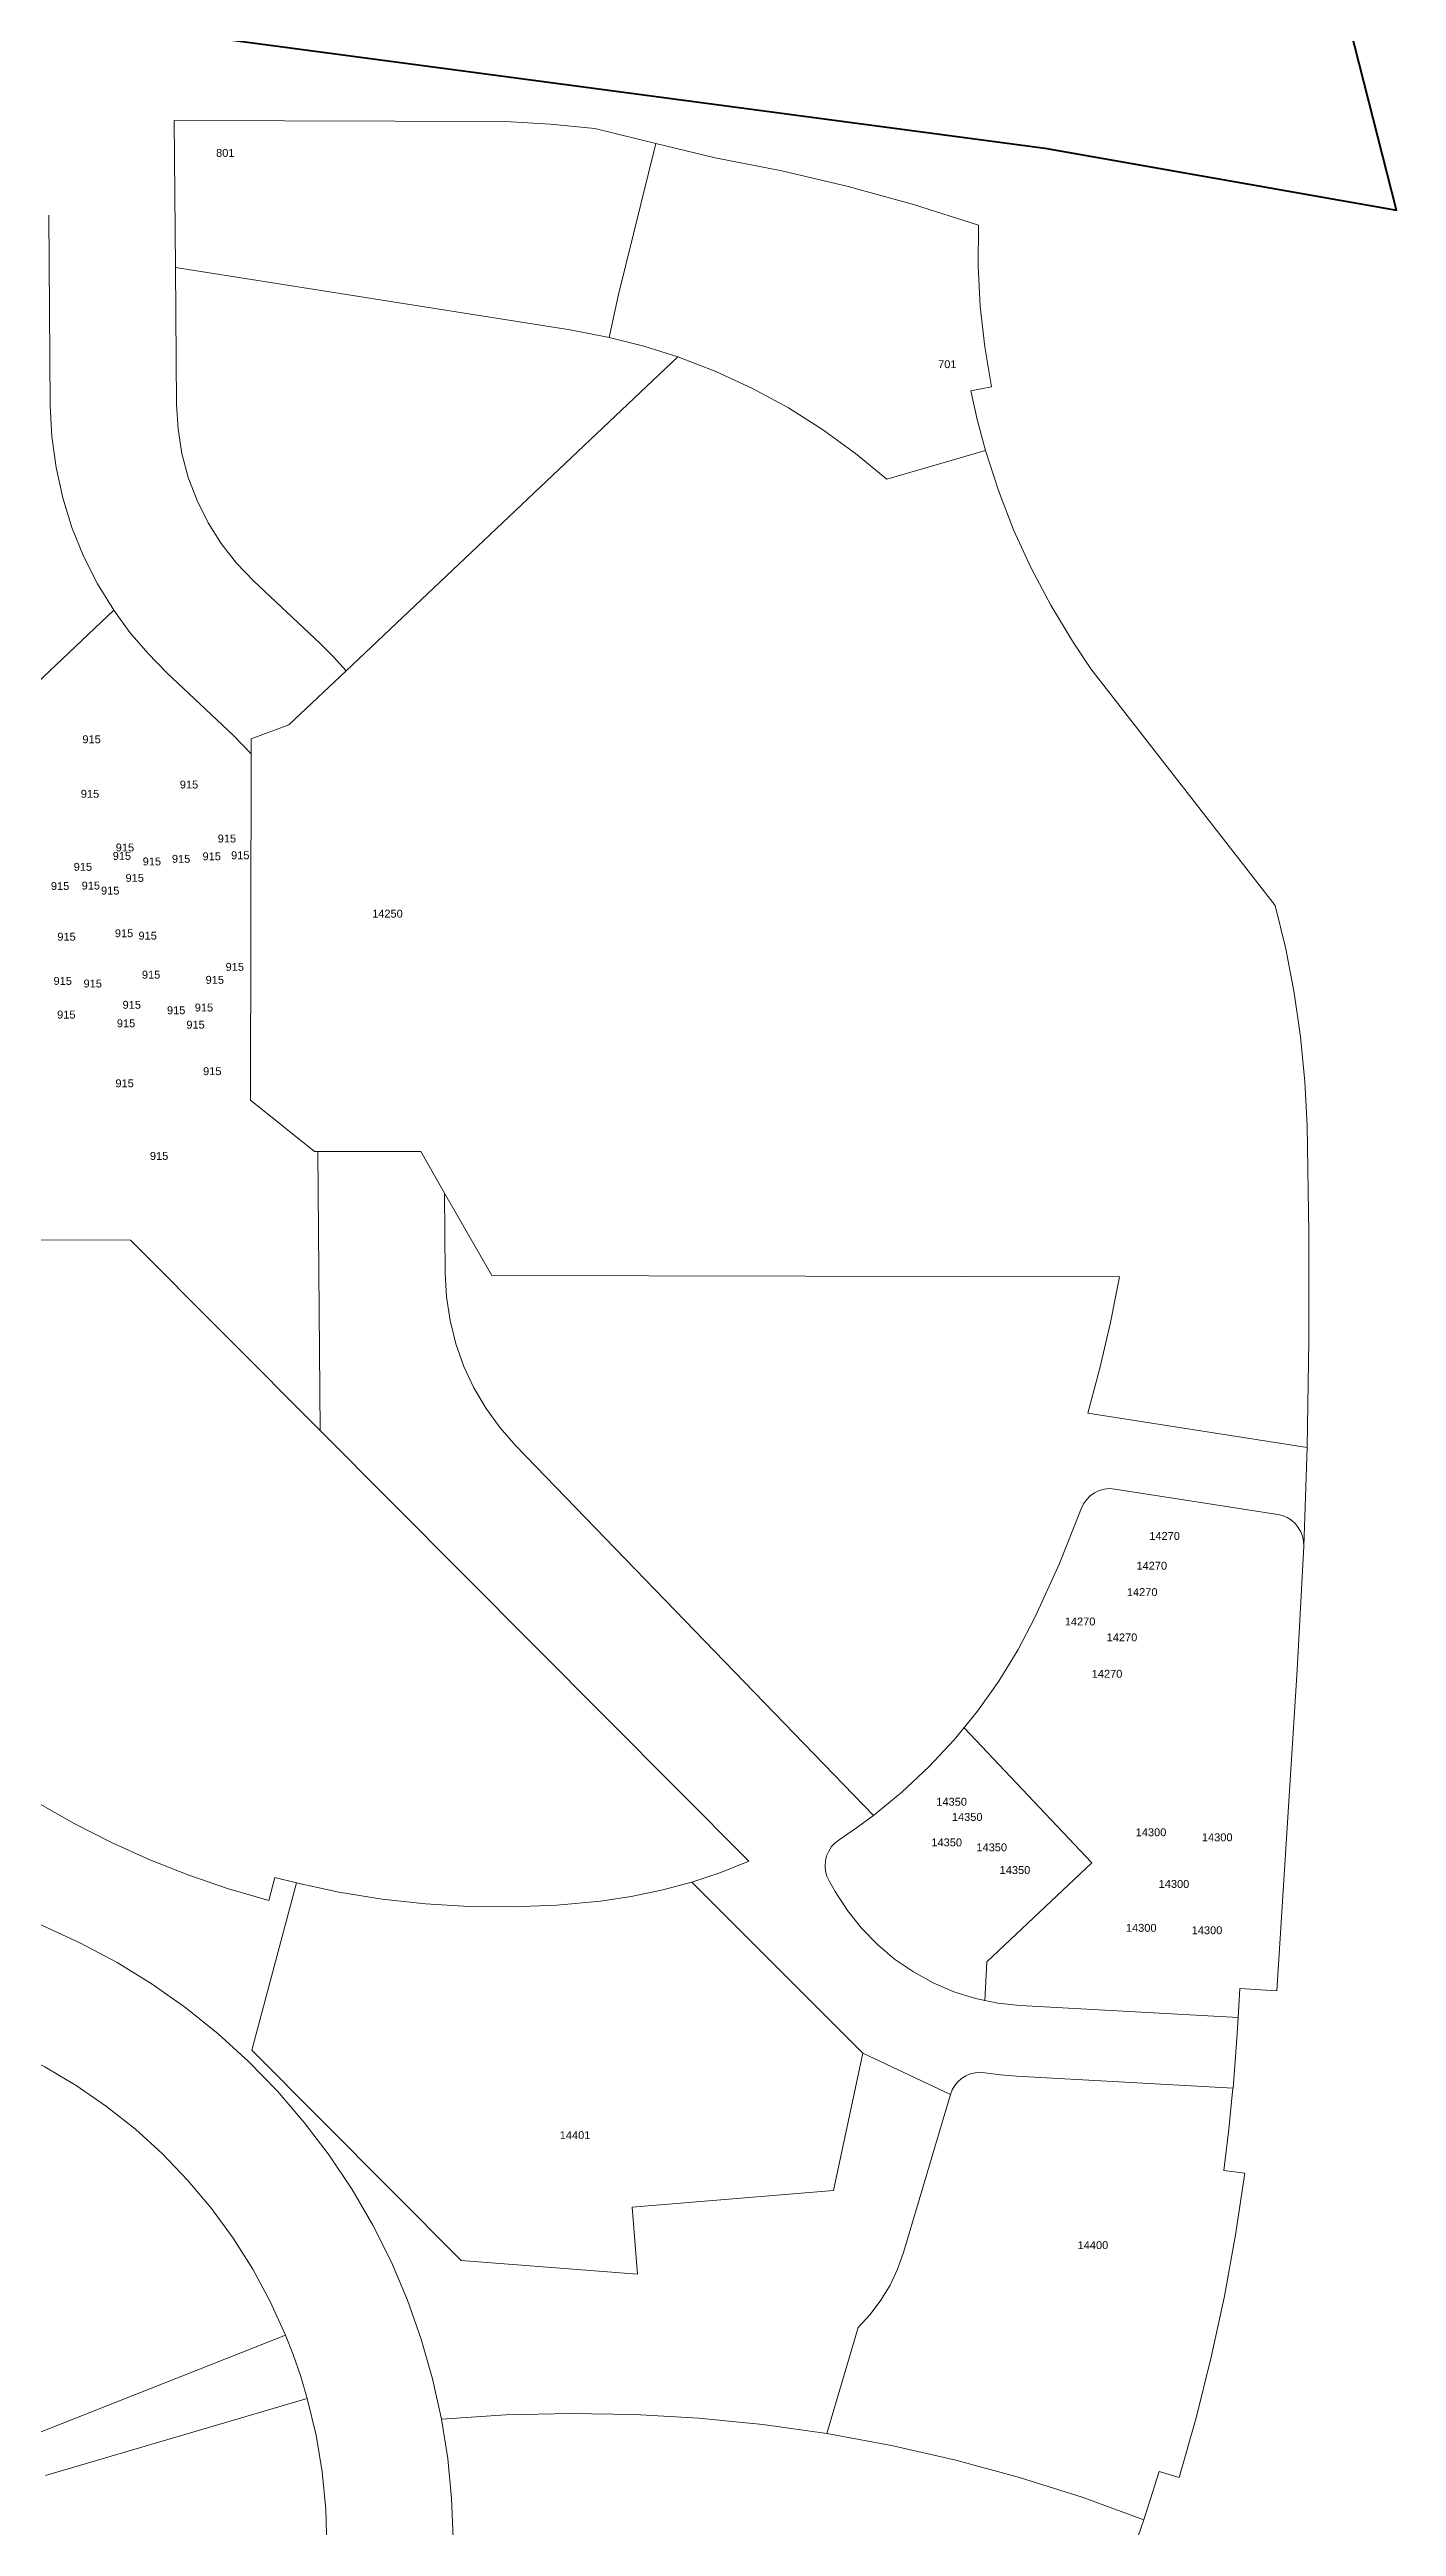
# Model space of a CAD drawing. Header units: feet. Extents: x 865220 to 5618803, y -2240498 to 1935234.
# Drawn here: x 2809615 to 2810895, y 963159 to 965513 of the extents above; entities that cross this region are included whole.
import ezdxf
from ezdxf.enums import TextEntityAlignment as Align

# ---------------------------------------------------------------- set-up
doc = ezdxf.new("R2010")
doc.units = ezdxf.units.FT
doc.header["$LTSCALE"] = 0.015
doc.header["$MEASUREMENT"] = 0
doc.layers.add('Dakota County Addresses', color=7, linetype='Continuous')
doc.layers.add('Dakota County Parcels', color=7, linetype='Continuous')
doc.layers.add('WORK BOUNDARY', color=110, linetype='Continuous', lineweight=40)
doc.styles.add('Dimensions 100', font='arial.ttf')

# ---------------------------------------------------------------- blocks, each defined once
blk = doc.blocks.new('ACMAP_ANN_TEMPLATE_Dakota County Addresses')
at = {"layer": 'Dakota County Addresses', "style": 'Dimensions 100'}
blk.add_attdef('DakotaCountyAddress', text='', height=50, dxfattribs=at).set_placement((0, 0), align=Align.CENTER)

msp = doc.modelspace()

# ---------------------------------------------------------------- linework, layer by layer
at = {"layer": 'Dakota County Parcels', "lineweight": 5}
for p, q in [((2809735, 965305.4), (2809733.8, 965445)), ((2809733.8, 965445), (2810048.8, 965444.3)), ((2810133.7, 965437.6), (2810191.5, 965423.4)), ((2810156.2, 965279.7), (2810191.5, 965423.4)), ((2810191.5, 965423.4), (2810248.1, 965409.5)), ((2809614.6, 965355.3), (2809616.1, 965174.2)), ((2810110.1, 965246.1), (2809735, 965305.4)), ((2809736.1, 965175.2), (2809735, 965305.4)), ((2810156.2, 965279.7), (2810147.1, 965239)), ((2810147.1, 965239), (2810110.1, 965246.1)), ((2810212.6, 965220.4), (2809897.2, 964922.3)), ((2810510.6, 965192), (2810491, 965188.1)), ((2810504.9, 965131.5), (2810411, 965104.2)), ((2809872.4, 964948.1), (2809809.2, 965007.6)), ((2809545.3, 964855.7), (2809676.5, 964979.7)), ((2810587.7, 964950.5), (2810604.9, 964924)), ((2809726.9, 964920.3), (2809790.1, 964860.8)), ((2809897.2, 964922.3), (2809842.8, 964871)), ((2810604.9, 964924), (2810780.3, 964699.2)), ((2809807, 964843.2), (2809790.1, 964860.8)), ((2809842.8, 964871), (2809807, 964857.6)), ((2809807, 964857.6), (2809807, 964843.2)), ((2809807, 964843.2), (2809806.3, 964514.3)), ((2809806.3, 964514.3), (2809867.2, 964465.6)), ((2809867.2, 964465.6), (2809870.4, 964465.6)), ((2809870.4, 964465.6), (2809872.6, 964200.3)), ((2809870.4, 964465.6), (2809968.1, 964465.4)), ((2809968.1, 964465.4), (2809990.7, 964426)), ((2809990.7, 964426), (2809991.3, 964349.9)), ((2809990.7, 964426), (2810035.7, 964347.7)), ((2809692.3, 964381.3), (2809537.2, 964381.6)), ((2809872.6, 964200.3), (2809692.3, 964381.3)), ((2810035.7, 964347.7), (2810632.3, 964346.4)), ((2810602.1, 964216.7), (2810810.7, 964184.2)), ((2810280, 963791.1), (2809872.6, 964200.3)), ((2810058.5, 964185.7), (2810398.3, 963834.5)), ((2810782.6, 964120.6), (2810627.8, 964144.7)), ((2810801.1, 963973), (2810807.3, 964090.3)), ((2810781.7, 963667.8), (2810801.1, 963973)), ((2810605.9, 963789.5), (2810484.7, 963917.8)), ((2809850, 963770.4), (2809807.7, 963611.5)), ((2809823.8, 963753.6), (2809829.6, 963775.5)), ((2809829.6, 963775.5), (2809850, 963770.4)), ((2810388.3, 963608.6), (2810225.9, 963771.3)), ((2810356.3, 963772.3), (2810362.1, 963762.2)), ((2810506.2, 963695.3), (2810605.9, 963789.5)), ((2810504.2, 963658.4), (2810506.2, 963695.3)), ((2810537.9, 963654), (2810745.1, 963642.7)), ((2810745, 963642.7), (2810746.7, 963670)), ((2810746.7, 963670), (2810781.7, 963667.8)), ((2810745.1, 963642.7), (2810743.8, 963622.7)), ((2809807.7, 963611.5), (2810006.5, 963411.7)), ((2810360.4, 963478.2), (2810388.3, 963608.6)), ((2810471.6, 963569.4), (2810388.3, 963608.6)), ((2810740.2, 963575.5), (2810743.8, 963622.7)), ((2810740.2, 963575.5), (2810534.2, 963586.8)), ((2810471.6, 963569.4), (2810427, 963419.2)), ((2810731.4, 963497.2), (2810751.3, 963494.6)), ((2810169.1, 963462.3), (2810360.4, 963478.2)), ((2810174.3, 963398.8), (2810169.1, 963462.3)), ((2810006.5, 963411.7), (2810174.3, 963398.8)), ((2810384, 963348.1), (2810354.1, 963247.3)), ((2809598.5, 963245.2), (2809839.5, 963340.8)), ((2809611.6, 963207.3), (2809860.3, 963280.4)), ((2810655.5, 963165.3), (2810669.9, 963211.1)), ((2810669.9, 963211.1), (2810689.1, 963205.3))]:
    msp.add_line(p, q, dxfattribs=at)
for points in [[(2810133.7, 965437.6), (2810091.3, 965441.5), (2810048.8, 965444.3)], [(2810498.1, 965345.8), (2810436.6, 965365.3), (2810374.3, 965382.4), (2810311.4, 965397.2), (2810248.1, 965409.5)], [(2810498.1, 965345.8), (2810497.9, 965307.1), (2810499.9, 965268.5), (2810504.1, 965230.1), (2810510.6, 965192)], [(2810212.6, 965220.4), (2810180.1, 965230.7), (2810147.1, 965239)], [(2810411, 965104.2), (2810381.3, 965128.8), (2810350.1, 965151.4), (2810317.5, 965172), (2810283.6, 965190.4), (2810248.6, 965206.5), (2810212.6, 965220.4)], [(2810491, 965188.1), (2810497.3, 965159.6), (2810504.9, 965131.5)], [(2809616.1, 965174.2), (2809617.6, 965144.7), (2809621.5, 965115.5), (2809627.9, 965086.7), (2809636.6, 965058.5), (2809647.7, 965031.2), (2809661, 965004.8), (2809676.5, 964979.7)], [(2809736.1, 965175.2), (2809737.5, 965151.7), (2809741.2, 965128.6), (2809747.2, 965105.9), (2809755.5, 965083.9), (2809766, 965062.9), (2809778.5, 965043.1), (2809793, 965024.6), (2809809.2, 965007.6)], [(2810504.9, 965131.4), (2810517.2, 965093.4), (2810531.6, 965056.2), (2810548.3, 965019.9), (2810567, 964984.6), (2810587.7, 964950.5)], [(2809676.5, 964979.7), (2809691.8, 964958.7), (2809708.7, 964938.9), (2809726.9, 964920.3)], [(2809897.2, 964922.3), (2809885.1, 964935.5), (2809872.4, 964948.1)], [(2810810.5, 964489.8), (2810808.4, 964532.1), (2810804.3, 964574.3), (2810798.2, 964616.3), (2810790.2, 964657.9), (2810780.3, 964699.2)], [(2810810.6, 964184.1), (2810812.2, 964286), (2810812.2, 964387.9), (2810810.5, 964489.8)], [(2809991.3, 964349.9), (2809992.6, 964327.2), (2809996, 964304.8), (2810001.5, 964282.7), (2810009.1, 964261.3), (2810018.7, 964240.8), (2810030.2, 964221.2), (2810043.5, 964202.8), (2810058.5, 964185.7)], [(2810602.1, 964216.7), (2810613.7, 964259.6), (2810623.8, 964302.8), (2810632.3, 964346.4)], [(2810807.4, 964090.4), (2810807.4, 964090.4), (2810810.7, 964184.2)], [(2810627.8, 964144.7), (2810622.8, 964145.1), (2810617.8, 964144.6), (2810613, 964143.2), (2810608.5, 964141.1), (2810604.4, 964138.2), (2810600.8, 964134.6), (2810598, 964130.5), (2810595.8, 964126)], [(2810552.1, 964023.3), (2810575.1, 964074.1), (2810595.8, 964126)], [(2810807.4, 964090.4), (2810807.2, 964095.1), (2810806.3, 964099.8), (2810804.6, 964104.2), (2810802.2, 964108.3), (2810799.2, 964112), (2810795.6, 964115.1), (2810791.6, 964117.7), (2810787.2, 964119.5), (2810782.6, 964120.6)], [(2810398.3, 963834.5), (2810425.5, 963856.7), (2810451.1, 963880.7), (2810475, 963906.4), (2810497.2, 963933.6), (2810517.5, 963962.2), (2810535.8, 963992.2), (2810552.1, 964023.3)], [(2809604.1, 963846.6), (2809638.8, 963826.9), (2809674.3, 963808.8), (2809710.7, 963792.4), (2809747.7, 963777.7), (2809785.5, 963764.8), (2809823.8, 963753.6)], [(2810365.8, 963811.5), (2810382.3, 963822.7), (2810398.3, 963834.5)], [(2810225.9, 963771.3), (2810253.2, 963780.4), (2810280, 963791.1)], [(2810365.8, 963811.5), (2810361.9, 963808.5), (2810358.5, 963804.9), (2810355.9, 963800.7), (2810353.9, 963796.2), (2810352.8, 963791.4), (2810352.4, 963786.5), (2810352.9, 963781.6), (2810354.2, 963776.8), (2810356.3, 963772.3)], [(2809987.9, 963261), (2809979.4, 963299.3), (2809968.6, 963337), (2809955.5, 963374), (2809940.2, 963410), (2809922.6, 963445.1), (2809902.9, 963479), (2809881.2, 963511.7), (2809857.5, 963542.9), (2809831.9, 963572.6), (2809804.6, 963600.7), (2809775.5, 963627.1), (2809744.9, 963651.6), (2809712.9, 963674.2), (2809679.5, 963694.7), (2809644.9, 963713.2), (2809609.2, 963729.5), (2809572.6, 963743.6), (2809535.2, 963755.4), (2809497.2, 963764.9), (2809458.6, 963772), (2809419.7, 963776.7), (2809380.5, 963779)], [(2809849.6, 963770.4), (2809890.3, 963761.7), (2809931.4, 963755.1), (2809972.7, 963750.5), (2810014.3, 963748.1), (2810055.9, 963747.7), (2810097.5, 963749.4), (2810139, 963753.1)], [(2810139, 963753.1), (2810168.2, 963757.4), (2810197.1, 963763.4), (2810225.7, 963771.1)], [(2810362.1, 963762.2), (2810373.7, 963744.1), (2810387.1, 963727.3), (2810402.1, 963711.8), (2810418.5, 963698), (2810436.3, 963685.8), (2810455.1, 963675.4), (2810474.9, 963667), (2810495.4, 963660.6), (2810516.5, 963656.2), (2810537.9, 963654)], [(2809839.5, 963340.8), (2809825, 963372.6), (2809808.5, 963403.3), (2809789.8, 963432.8), (2809769.3, 963461), (2809746.9, 963487.7), (2809722.7, 963512.9), (2809696.9, 963536.4), (2809669.5, 963558), (2809640.8, 963577.8), (2809610.8, 963595.6), (2809579.6, 963611.3), (2809547.5, 963624.9), (2809514.5, 963636.3), (2809480.8, 963645.5), (2809446.6, 963652.3), (2809412, 963656.8), (2809377.2, 963659)], [(2810504.4, 963590), (2810499.7, 963590.4), (2810495, 963590), (2810490.4, 963588.9), (2810486.1, 963587), (2810482.1, 963584.5), (2810478.6, 963581.4), (2810475.6, 963577.8), (2810473.3, 963573.8), (2810471.6, 963569.4)], [(2810504.4, 963590), (2810519.3, 963588), (2810534.2, 963586.8)], [(2810731.4, 963497.2), (2810736.1, 963536.3), (2810740.1, 963575.5)], [(2810689.1, 963205.3), (2810705.2, 963262.3), (2810719.4, 963319.8), (2810731.9, 963377.7), (2810742.5, 963436), (2810751.3, 963494.6)], [(2810384, 963348.1), (2810395.4, 963360.4), (2810405.5, 963373.8), (2810414.2, 963388.2), (2810421.4, 963403.3), (2810427, 963419.2)], [(2809860.3, 963280.4), (2809854.1, 963301.5), (2809846.9, 963322.2), (2809839.5, 963340.8)], [(2809847.6, 962965.6), (2809858.7, 962999.4), (2809867.4, 963033.9), (2809873.7, 963068.9), (2809877.5, 963104.3), (2809879, 963139.8), (2809877.9, 963175.3), (2809874.5, 963210.7), (2809868.6, 963245.8), (2809860.3, 963280.4)], [(2809960.3, 962924.4), (2809972.3, 962960.4), (2809982.1, 962997.1), (2809989.6, 963034.3), (2809995, 963071.9), (2809998.1, 963109.8), (2809998.9, 963147.7), (2809997.5, 963185.6), (2809993.8, 963223.4), (2809987.9, 963260.9)], [(2810354.1, 963247.3), (2810293.4, 963255.8), (2810232.5, 963261.9), (2810171.4, 963265.4), (2810110.2, 963266.4), (2810049, 963265), (2809987.9, 963261)], [(2810655.5, 963165.3), (2810596.7, 963186.7), (2810537.1, 963205.6), (2810476.7, 963222), (2810415.6, 963235.9), (2810354.1, 963247.2)], [(2810615.8, 963056.2), (2810636.5, 963110.5), (2810655.5, 963165.3)]]:
    msp.add_lwpolyline(points, dxfattribs=at)
at = {"layer": 'WORK BOUNDARY', "ltscale": 50, "flags": 128}
msp.add_lwpolyline([(2804166.5, 965487.1), (2805906.8, 965519.8), (2806966.9, 965560.7), (2809646.5, 965540.4), (2810561.4, 965418.8), (2810895.5, 965359.8), (2810780.4, 965811.8), (2810612, 966360.8), (2810098.2, 967658.1), (2809877.1, 967567.5), (2809652.4, 967541.7), (2809650.5, 967618.5), (2809641.4, 968182.8), (2808970, 968157.5), (2808539.3, 967891.8), (2808448.2, 967596.3), (2808366.1, 967565.8), (2807960.7, 967458), (2807836.8, 967383.2), (2807678.5, 967582)], dxfattribs=at)

# ---------------------------------------------------------------- block references
at = {"layer": 'Dakota County Addresses', "lineweight": 5, "xscale": 0.15, "yscale": 0.15, "zscale": 0.15}
for p, values in [((2809782.4, 965410.6), {'DakotaCountyAddress': '801'}), ((2810468.6, 965209.8), {'DakotaCountyAddress': '701'}), ((2809655.3, 964853.4), {'DakotaCountyAddress': '915'}), ((2809653.8, 964801.6), {'DakotaCountyAddress': '915'}), ((2809747.9, 964810.4), {'DakotaCountyAddress': '915'}), ((2809687, 964750.6), {'DakotaCountyAddress': '915'}), ((2809783.9, 964759.1), {'DakotaCountyAddress': '915'}), ((2809647, 964732.2), {'DakotaCountyAddress': '915'}), ((2809684.1, 964742.6), {'DakotaCountyAddress': '915'}), ((2809712.6, 964737.3), {'DakotaCountyAddress': '915'}), ((2809740.4, 964739.8), {'DakotaCountyAddress': '915'}), ((2809769.5, 964742.2), {'DakotaCountyAddress': '915'}), ((2809796.6, 964743.2), {'DakotaCountyAddress': '915'}), ((2809625.4, 964714), {'DakotaCountyAddress': '915'}), ((2809654.6, 964714.4), {'DakotaCountyAddress': '915'}), ((2809673, 964709.6), {'DakotaCountyAddress': '915'}), ((2809696.3, 964721.7), {'DakotaCountyAddress': '915'}), ((2809936.5, 964687.7), {'DakotaCountyAddress': '14250'}), ((2809631.5, 964665.8), {'DakotaCountyAddress': '915'}), ((2809686.2, 964669.1), {'DakotaCountyAddress': '915'}), ((2809708.6, 964666.8), {'DakotaCountyAddress': '915'}), ((2809791.4, 964637.2), {'DakotaCountyAddress': '915'}), ((2809627.9, 964623.8), {'DakotaCountyAddress': '915'}), ((2809656.4, 964621.3), {'DakotaCountyAddress': '915'}), ((2809711.9, 964629.7), {'DakotaCountyAddress': '915'}), ((2809772.4, 964624.8), {'DakotaCountyAddress': '915'}), ((2809631.3, 964591.8), {'DakotaCountyAddress': '915'}), ((2809688.1, 964583.5), {'DakotaCountyAddress': '915'}), ((2809693.5, 964601.1), {'DakotaCountyAddress': '915'}), ((2809735.7, 964595.9), {'DakotaCountyAddress': '915'}), ((2809762.1, 964598.5), {'DakotaCountyAddress': '915'}), ((2809754.1, 964582.2), {'DakotaCountyAddress': '915'}), ((2809770, 964538), {'DakotaCountyAddress': '915'}), ((2809686.7, 964526.5), {'DakotaCountyAddress': '915'}), ((2809719.5, 964457.5), {'DakotaCountyAddress': '915'}), ((2810675.1, 964096.4), {'DakotaCountyAddress': '14270'}), ((2810662.9, 964068.1), {'DakotaCountyAddress': '14270'}), ((2810653.8, 964043), {'DakotaCountyAddress': '14270'}), ((2810594.8, 964015.1), {'DakotaCountyAddress': '14270'}), ((2810634.6, 964000), {'DakotaCountyAddress': '14270'}), ((2810620.4, 963965.4), {'DakotaCountyAddress': '14270'}), ((2810472.7, 963843.8), {'DakotaCountyAddress': '14350'}), ((2810487.5, 963829.4), {'DakotaCountyAddress': '14350'}), ((2810662.2, 963814.8), {'DakotaCountyAddress': '14300'}), ((2810725.1, 963810), {'DakotaCountyAddress': '14300'}), ((2810468, 963805.2), {'DakotaCountyAddress': '14350'}), ((2810510.8, 963800.5), {'DakotaCountyAddress': '14350'}), ((2810532.9, 963778.9), {'DakotaCountyAddress': '14350'}), ((2810684, 963765.7), {'DakotaCountyAddress': '14300'}), ((2810652.9, 963724), {'DakotaCountyAddress': '14300'}), ((2810715.4, 963721.7), {'DakotaCountyAddress': '14300'}), ((2810114.8, 963527), {'DakotaCountyAddress': '14401'}), ((2810607, 963422.5), {'DakotaCountyAddress': '14400'})]:
    msp.add_blockref('ACMAP_ANN_TEMPLATE_Dakota County Addresses', p, dxfattribs=at).add_auto_attribs(values)

doc.saveas('drawing.dxf')
